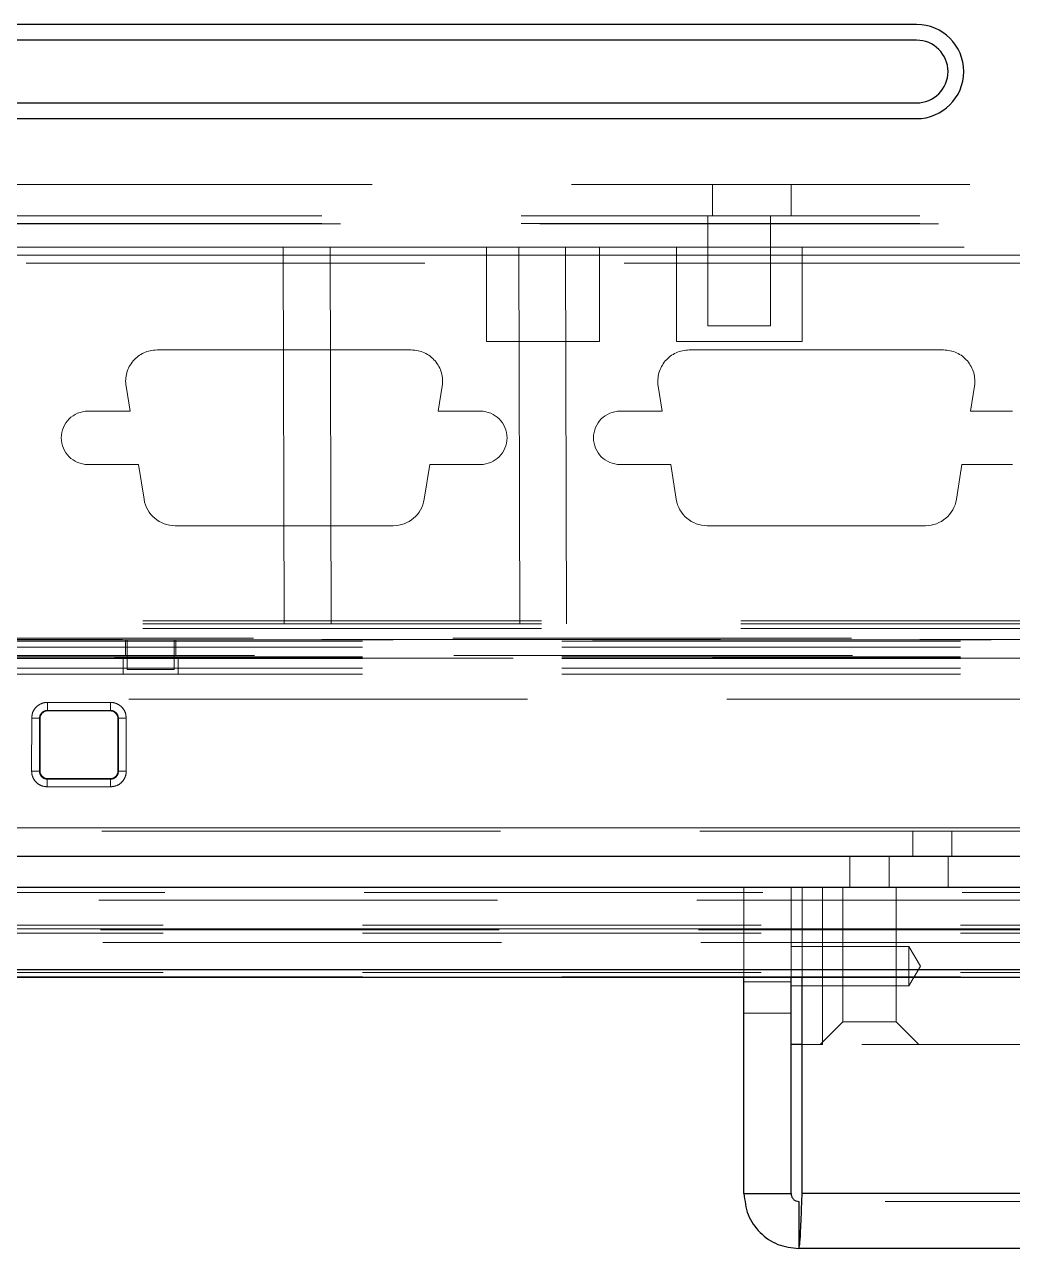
# Model space of a CAD drawing. Header units: millimetres. Extents: x 108 to 5832, y 144 to 4056.
# Drawn here: x 1211 to 1273.9, y 2784 to 2862 of the extents above; entities that cross this region are included whole.
import ezdxf

# ---------------------------------------------------------------- set-up
doc = ezdxf.new("R2010")
doc.units = ezdxf.units.MM
doc.header["$LTSCALE"] = 20
doc.linetypes.add('HIDDEN', pattern=[1.905, 1.27, -0.635])

msp = doc.modelspace()

# ---------------------------------------------------------------- linework, layer by layer
at = {"color": 7, "linetype": 'Continuous', "lineweight": 25}
for p, q in [((1267.802, 2861.987), (1147.802, 2861.987)), ((1267.802, 2860.987), (1147.802, 2860.987)), ((1147.802, 2856.987), (1267.802, 2856.987)), ((1147.802, 2855.987), (1267.802, 2855.987)), ((1119.802, 2808.987), (2765.802, 2808.987)), ((1467.802, 2806.987), (1121.802, 2806.987)), ((1139.502, 2801.761), (1448.502, 2801.761)), ((1139.502, 2801.287), (1448.502, 2801.287)), ((1256.802, 2787.487), (1256.802, 2801.287)), ((1259.802, 2787.487), (1259.802, 2801.287)), ((1260.509, 2787.487), (1260.509, 2801.287)), ((1260.509, 2796.987), (1259.802, 2796.987)), ((1256.802, 2787.487), (1259.802, 2787.487)), ((1260.302, 2786.987), (1260.302, 2783.987)), ((1329.095, 2787.487), (1260.509, 2787.487)), ((1329.302, 2783.987), (1260.302, 2783.987))]:
    msp.add_line(p, q, dxfattribs=at)
at = {"color": 1, "linetype": 'HIDDEN', "lineweight": 18}
for p, q in [((1131.502, 2851.787), (1454.602, 2851.787)), ((1254.802, 2851.787), (1254.802, 2849.787)), ((1259.802, 2849.787), (1259.802, 2851.787)), ((1204.502, 2849.787), (1383.502, 2849.787)), ((1254.502, 2849.787), (1254.502, 2842.787)), ((1258.502, 2842.787), (1258.502, 2849.787)), ((1204.502, 2849.313), (1383.502, 2849.313)), ((1383.502, 2849.292), (1204.502, 2849.292)), ((1227.445, 2847.787), (1204.502, 2847.787)), ((1227.508, 2823.787), (1227.445, 2847.787)), ((1230.426, 2847.787), (1227.445, 2847.787)), ((1230.489, 2823.787), (1230.426, 2847.787)), ((1230.426, 2847.787), (1242.453, 2847.787)), ((1240.402, 2847.787), (1240.402, 2841.787)), ((1242.453, 2847.787), (1245.434, 2847.787)), ((1242.453, 2847.787), (1242.516, 2823.787)), ((1245.434, 2847.787), (1245.497, 2823.787)), ((1245.434, 2847.787), (1342.571, 2847.787)), ((1247.602, 2841.787), (1247.602, 2847.787)), ((1252.502, 2847.787), (1252.502, 2841.787)), ((1260.502, 2841.787), (1260.502, 2847.787)), ((1388.893, 2847.296), (1198.112, 2847.296)), ((1198.112, 2847.279), (1388.893, 2847.279)), ((1388.87, 2846.787), (1198.134, 2846.787)), ((1254.502, 2842.787), (1258.502, 2842.787)), ((1240.402, 2841.787), (1247.602, 2841.787)), ((1252.502, 2841.787), (1260.502, 2841.787)), ((1219.402, 2841.247), (1235.602, 2841.247)), ((1253.312, 2841.247), (1269.512, 2841.247)), ((1217.681, 2837.347), (1217.428, 2838.932)), ((1237.577, 2838.932), (1237.324, 2837.347)), ((1251.591, 2837.347), (1251.337, 2838.932)), ((1271.487, 2838.932), (1271.234, 2837.347)), ((1215.002, 2837.347), (1217.681, 2837.347)), ((1237.324, 2837.347), (1240.002, 2837.347)), ((1248.912, 2837.347), (1251.591, 2837.347)), ((1271.234, 2837.347), (1273.912, 2837.347)), ((1218.224, 2833.947), (1215.002, 2833.947)), ((1218.577, 2831.732), (1218.224, 2833.947)), ((1236.781, 2833.947), (1236.427, 2831.732)), ((1240.002, 2833.947), (1236.781, 2833.947)), ((1252.134, 2833.947), (1248.912, 2833.947)), ((1252.487, 2831.732), (1252.134, 2833.947)), ((1270.691, 2833.947), (1270.337, 2831.732)), ((1273.912, 2833.947), (1270.691, 2833.947)), ((1234.452, 2830.047), (1220.552, 2830.047)), ((1268.362, 2830.047), (1254.462, 2830.047)), ((1142.302, 2823.987), (1445.702, 2823.987)), ((1142.302, 2823.787), (1445.702, 2823.787)), ((1142.302, 2823.5), (1445.702, 2823.5)), ((1416.05, 2822.886), (1170.955, 2822.886)), ((1445.803, 2822.787), (1142.202, 2822.787)), ((1169.002, 2822.687), (1394.502, 2822.687)), ((1169.002, 2822.307), (1394.502, 2822.307)), ((1170.949, 2822.779), (1416.055, 2822.779)), ((1217.402, 2822.787), (1217.402, 2821.787)), ((1217.502, 2822.787), (1217.502, 2820.887)), ((1220.502, 2820.887), (1220.502, 2822.787)), ((1220.602, 2821.787), (1220.602, 2822.787)), ((1169.002, 2821.687), (1394.502, 2821.687)), ((1169.002, 2821.675), (1394.502, 2821.675)), ((1394.502, 2821.599), (1169.002, 2821.599)), ((1169.002, 2821.587), (1419.002, 2821.587)), ((1416.107, 2821.787), (1170.898, 2821.787)), ((1217.252, 2821.587), (1217.252, 2820.587)), ((1220.752, 2820.587), (1220.752, 2821.587)), ((1169.002, 2820.968), (1394.502, 2820.968)), ((1169.002, 2820.587), (1419.002, 2820.587)), ((1217.502, 2820.887), (1220.502, 2820.887)), ((1471.602, 2818.987), (1126.51, 2818.987)), ((1212.415, 2818.787), (1216.44, 2818.787)), ((1212.415, 2818.787), (1212.415, 2818.274)), ((1212.415, 2818.787), (1212.415, 2818.274)), ((1212.415, 2818.274), (1216.44, 2818.274)), ((1212.446, 2818.243), (1212.415, 2818.274)), ((1212.446, 2818.243), (1216.409, 2818.243)), ((1216.409, 2818.243), (1216.44, 2818.274)), ((1216.44, 2818.787), (1216.44, 2818.274)), ((1216.44, 2818.787), (1216.44, 2818.274)), ((1211.412, 2814.409), (1211.415, 2817.789)), ((1211.911, 2814.396), (1211.914, 2817.776)), ((1211.946, 2817.744), (1211.914, 2817.776)), ((1211.946, 2814.431), (1211.946, 2817.744)), ((1216.908, 2817.744), (1216.94, 2817.776)), ((1216.908, 2817.744), (1216.908, 2814.431)), ((1216.94, 2817.776), (1216.944, 2814.396)), ((1217.44, 2817.789), (1217.443, 2814.409)), ((1211.946, 2814.431), (1211.911, 2814.396)), ((1216.908, 2814.431), (1216.944, 2814.396)), ((1212.446, 2813.931), (1212.41, 2813.895)), ((1212.41, 2813.409), (1212.41, 2813.895)), ((1216.445, 2813.895), (1212.41, 2813.895)), ((1212.41, 2813.409), (1212.41, 2813.895)), ((1216.409, 2813.931), (1212.446, 2813.931)), ((1216.445, 2813.895), (1216.409, 2813.931)), ((1216.445, 2813.895), (1216.445, 2813.409)), ((1216.445, 2813.409), (1216.445, 2813.895)), ((1216.445, 2813.409), (1212.41, 2813.409)), ((1120.109, 2810.787), (2765.495, 2810.787)), ((2765.295, 2810.587), (1120.309, 2810.587)), ((2759.095, 2810.787), (1126.51, 2810.787)), ((1267.552, 2810.587), (1267.552, 2808.987)), ((1270.052, 2808.987), (1270.052, 2810.587)), ((1263.552, 2808.987), (1263.552, 2806.987)), ((1266.052, 2806.987), (1266.052, 2808.987)), ((1269.802, 2806.987), (1269.802, 2808.987)), ((1448.502, 2806.67), (1139.502, 2806.67)), ((1256.802, 2801.287), (1256.802, 2806.987)), ((1259.802, 2801.287), (1259.802, 2806.987)), ((1260.509, 2801.287), (1260.509, 2806.987)), ((1261.802, 2806.987), (1261.802, 2796.987)), ((1263.102, 2806.987), (1263.102, 2798.437)), ((1266.502, 2798.437), (1266.502, 2806.987)), ((1139.502, 2806.187), (1448.502, 2806.187)), ((1448.402, 2804.587), (1139.602, 2804.587)), ((1448.402, 2804.358), (1139.602, 2804.358)), ((1139.602, 2804.358), (1448.402, 2804.358)), ((1139.602, 2804.298), (1448.402, 2804.298)), ((1448.402, 2804.087), (1139.6, 2804.087)), ((1139.752, 2803.487), (1448.252, 2803.487)), ((1267.302, 2803.237), (1259.802, 2803.237)), ((1267.302, 2800.737), (1267.302, 2803.237)), ((1268.053, 2801.987), (1267.302, 2803.237)), ((1448.502, 2801.761), (1139.502, 2801.761)), ((1267.302, 2800.737), (1268.053, 2801.987)), ((1448.402, 2801.577), (1139.602, 2801.577)), ((1169.002, 2801.297), (1419.002, 2801.297)), ((1256.802, 2800.987), (1259.802, 2800.987)), ((1259.802, 2800.737), (1267.302, 2800.737)), ((1256.802, 2798.987), (1259.802, 2798.987)), ((1263.102, 2798.437), (1261.652, 2796.987)), ((1266.502, 2798.437), (1263.102, 2798.437)), ((1267.952, 2796.987), (1266.502, 2798.437)), ((1261.802, 2796.987), (1260.509, 2796.987)), ((1327.802, 2796.987), (1261.802, 2796.987)), ((1329.302, 2786.987), (1260.302, 2786.987)), ((1260.509, 2787.487), (1329.095, 2787.487))]:
    msp.add_line(p, q, dxfattribs=at)
at = {"color": 7, "linetype": 'Continuous', "lineweight": 25}
for radius in [3, 2]:
    msp.add_arc((1267.802, 2858.987), radius, 270, 90, dxfattribs=at)
at = {"color": 1, "linetype": 'HIDDEN', "lineweight": 18}
for centre, radius, start, end in [((1219.402, 2839.247), 2, 90, 189.07476), ((1235.602, 2839.247), 2, 350.92524, 90), ((1253.312, 2839.247), 2, 90, 189.07476), ((1269.512, 2839.247), 2, 350.92524, 90), ((1215.002, 2835.647), 1.7, 90, 270), ((1240.002, 2835.647), 1.7, 270, 90), ((1248.912, 2835.647), 1.7, 90, 270), ((1220.552, 2832.047), 2, 189.07476, 270), ((1234.452, 2832.047), 2, 270, 350.92524), ((1254.462, 2832.047), 2, 189.07476, 270), ((1268.362, 2832.047), 2, 270, 350.92524), ((1211.529, 2812.596), 5.194, 85.74208, 91.25814), ((1217.326, 2812.596), 5.194, 88.74186, 94.25792), ((1211.527, 2809.254), 5.157, 85.7222, 91.27802), ((1217.328, 2809.254), 5.157, 88.72198, 94.2778)]:
    msp.add_arc(centre, radius, start, end, dxfattribs=at)
for centre, major_axis in [((1212.447, 2817.743), (-0.354, 0.354)), ((1216.408, 2817.743), (0.354, 0.354)), ((1212.447, 2814.431), (-0.354, -0.354)), ((1216.408, 2814.431), (0.354, -0.354))]:
    msp.add_ellipse(centre, major_axis=major_axis, ratio=0.998783, start_param=5.498396, end_param=7.067974, dxfattribs=at)
for points, knots in [([(1211.415, 2817.789), (1211.427, 2817.906), (1211.453, 2818.15), (1211.624, 2818.422), (1211.818, 2818.598), (1211.997, 2818.703), (1212.199, 2818.774), (1212.343, 2818.783), (1212.415, 2818.787)], [0, 0, 0, 0, 0.2245096, 0.4654594, 0.5945872, 0.7243761, 0.8617917, 1, 1, 1, 1]), ([(1211.415, 2817.789), (1211.427, 2817.906), (1211.452, 2818.149), (1211.624, 2818.421), (1211.817, 2818.598), (1211.997, 2818.703), (1212.199, 2818.774), (1212.343, 2818.783), (1212.415, 2818.787)], [0, 0, 0, 0, 0.224034, 0.464866, 0.594545, 0.723953, 0.861984, 1, 1, 1, 1]), ([(1211.914, 2817.776), (1211.92, 2817.833), (1211.932, 2817.953), (1212.016, 2818.088), (1212.111, 2818.177), (1212.201, 2818.231), (1212.304, 2818.267), (1212.377, 2818.272), (1212.415, 2818.274)], [0, 0, 0, 0, 0.2187444, 0.4577729, 0.5855981, 0.7185224, 0.8567036, 1, 1, 1, 1]), ([(1212.415, 2818.274), (1212.377, 2818.272), (1212.304, 2818.267), (1212.201, 2818.231), (1212.111, 2818.177), (1212.016, 2818.088), (1211.932, 2817.953), (1211.92, 2817.833), (1211.914, 2817.776)], [0, 0, 0, 0, 0.143296, 0.281476, 0.4144, 0.542225, 0.781219, 1, 1, 1, 1]), ([(1216.44, 2818.787), (1216.512, 2818.783), (1216.656, 2818.774), (1216.857, 2818.703), (1217.037, 2818.598), (1217.23, 2818.422), (1217.402, 2818.15), (1217.428, 2817.906), (1217.44, 2817.789)], [0, 0, 0, 0, 0.1377926, 0.275488, 0.4045116, 0.5342692, 0.7753849, 1, 1, 1, 1]), ([(1216.44, 2818.787), (1216.512, 2818.783), (1216.655, 2818.774), (1216.856, 2818.703), (1217.036, 2818.599), (1217.229, 2818.423), (1217.402, 2818.151), (1217.428, 2817.907), (1217.44, 2817.789)], [0, 0, 0, 0, 0.137552, 0.274767, 0.404263, 0.533353, 0.774705, 1, 1, 1, 1]), ([(1216.44, 2818.274), (1216.477, 2818.272), (1216.551, 2818.267), (1216.654, 2818.231), (1216.744, 2818.177), (1216.839, 2818.088), (1216.922, 2817.953), (1216.935, 2817.833), (1216.94, 2817.776)], [0, 0, 0, 0, 0.1432964, 0.2814776, 0.4144019, 0.5422271, 0.7812556, 1, 1, 1, 1]), ([(1216.94, 2817.776), (1216.935, 2817.833), (1216.922, 2817.953), (1216.839, 2818.088), (1216.744, 2818.177), (1216.654, 2818.231), (1216.551, 2818.267), (1216.477, 2818.272), (1216.44, 2818.274)], [0, 0, 0, 0, 0.2187444, 0.4577729, 0.5855981, 0.7185224, 0.8567036, 1, 1, 1, 1]), ([(1212.41, 2813.409), (1212.286, 2813.423), (1212.033, 2813.452), (1211.7, 2813.669), (1211.509, 2813.945), (1211.424, 2814.203), (1211.416, 2814.34), (1211.412, 2814.409)], [0, 0, 0, 0, 0.237734, 0.483035, 0.736842, 0.867965, 1, 1, 1, 1]), ([(1212.41, 2813.409), (1212.286, 2813.423), (1212.033, 2813.452), (1211.7, 2813.669), (1211.509, 2813.945), (1211.424, 2814.203), (1211.416, 2814.34), (1211.412, 2814.409)], [0, 0, 0, 0, 0.2374565, 0.4827007, 0.7366182, 0.8682708, 1, 1, 1, 1]), ([(1212.41, 2813.895), (1212.344, 2813.903), (1212.213, 2813.918), (1212.05, 2814.032), (1211.958, 2814.167), (1211.917, 2814.292), (1211.913, 2814.361), (1211.911, 2814.396)], [0, 0, 0, 0, 0.2514849, 0.4986938, 0.7355774, 0.8644594, 1, 1, 1, 1]), ([(1211.911, 2814.396), (1211.913, 2814.361), (1211.917, 2814.292), (1211.958, 2814.167), (1212.049, 2814.032), (1212.213, 2813.918), (1212.344, 2813.903), (1212.41, 2813.895)], [0, 0, 0, 0, 0.135501, 0.264381, 0.501218, 0.748444, 1, 1, 1, 1]), ([(1217.443, 2814.409), (1217.439, 2814.34), (1217.431, 2814.203), (1217.367, 2814.008), (1217.268, 2813.83), (1217.097, 2813.633), (1216.822, 2813.45), (1216.569, 2813.422), (1216.445, 2813.409)], [0, 0, 0, 0, 0.131683, 0.263118, 0.390228, 0.517902, 0.763193, 1, 1, 1, 1]), ([(1217.443, 2814.409), (1217.439, 2814.34), (1217.431, 2814.203), (1217.346, 2813.945), (1217.155, 2813.67), (1216.822, 2813.45), (1216.569, 2813.422), (1216.445, 2813.409)], [0, 0, 0, 0, 0.131602, 0.262783, 0.516348, 0.762182, 1, 1, 1, 1]), ([(1216.944, 2814.396), (1216.941, 2814.361), (1216.937, 2814.292), (1216.896, 2814.167), (1216.805, 2814.032), (1216.642, 2813.918), (1216.511, 2813.903), (1216.445, 2813.895)], [0, 0, 0, 0, 0.1355047, 0.2643521, 0.5011962, 0.7484296, 1, 1, 1, 1]), ([(1216.445, 2813.895), (1216.511, 2813.903), (1216.642, 2813.918), (1216.805, 2814.032), (1216.896, 2814.167), (1216.937, 2814.292), (1216.941, 2814.361), (1216.944, 2814.396)], [0, 0, 0, 0, 0.251486, 0.498696, 0.735612, 0.864459, 1, 1, 1, 1])]:
    msp.add_open_spline(points, degree=3, knots=knots, dxfattribs=at)
at = {"color": 7, "linetype": 'Continuous', "lineweight": 25}
for points, knots in [([(1256.802, 2787.487), (1256.855, 2787.029), (1256.96, 2786.111), (1257.77, 2784.955), (1258.926, 2784.145), (1259.844, 2784.04), (1260.302, 2783.987)], [0, 0, 0, 0, 0.25, 0.499997, 0.750004, 1, 1, 1, 1]), ([(1259.802, 2787.487), (1259.81, 2787.422), (1259.825, 2787.291), (1259.941, 2787.125), (1260.106, 2787.01), (1260.237, 2786.995), (1260.302, 2786.987)], [0, 0, 0, 0, 0.250013, 0.500003, 0.750022, 1, 1, 1, 1]), ([(1260.302, 2783.987), (1260.32, 2784.04), (1260.354, 2784.145), (1260.406, 2784.955), (1260.458, 2786.111), (1260.492, 2787.029), (1260.509, 2787.487)], [0, 0, 0, 0, 0.2500061, 0.5000027, 0.7499993, 1, 1, 1, 1])]:
    msp.add_open_spline(points, degree=3, knots=knots, dxfattribs=at)

doc.saveas('drawing.dxf')
